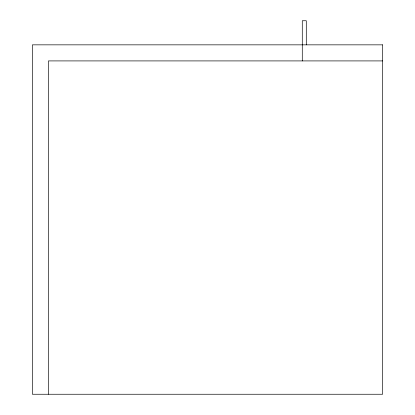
<?xml version="1.0" encoding="UTF-8"?>
<svg xmlns="http://www.w3.org/2000/svg" width="415" height="415" viewBox="0 0 415 415"><rect width="100%" height="100%" fill="white"/><g stroke="black" fill="none" stroke-linecap="round" stroke-linejoin="round"><path stroke-width="0.62" d="M382.604 60.912L48.462 60.912L48.462 394.25M306.296 44.846L306.296 20.75L302.281 20.75L302.281 60.912M382.604 44.846L32.396 44.846L32.396 394.25L382.604 394.25L382.604 44.846"/></g></svg>
